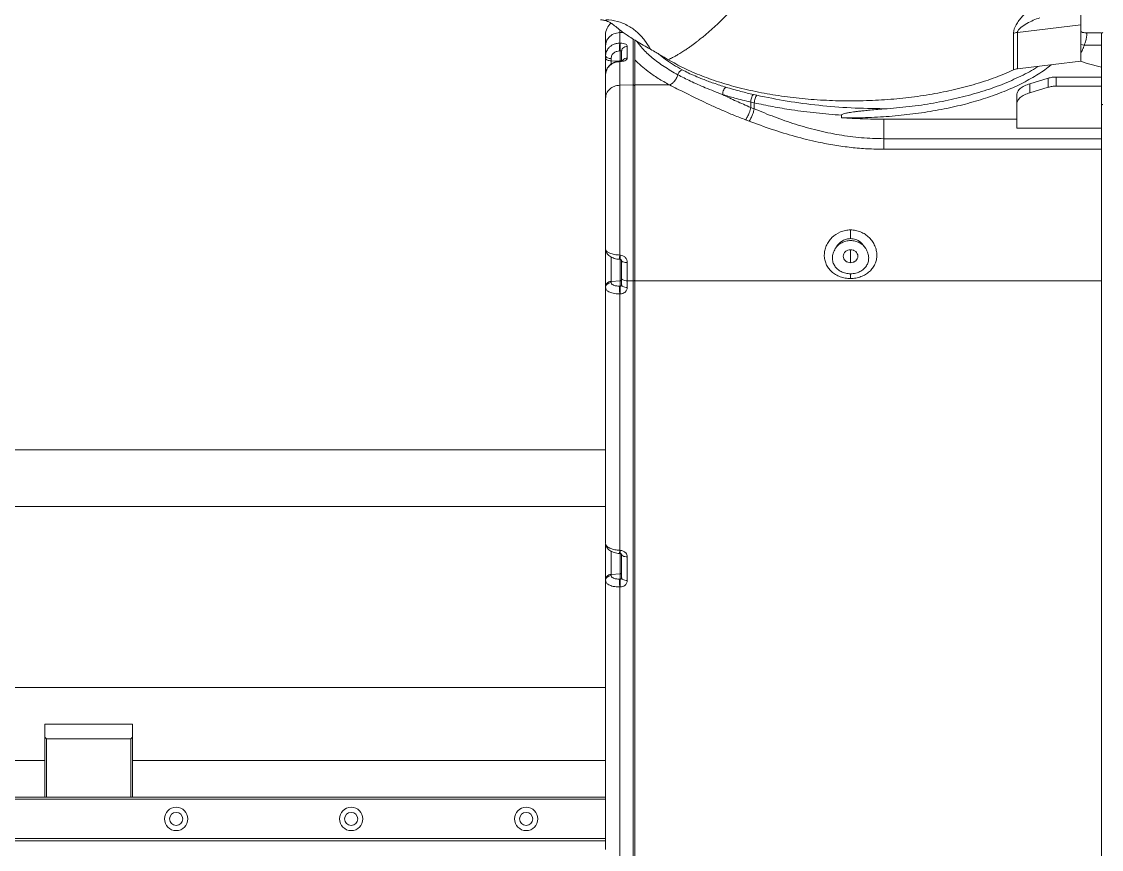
# Model space of a CAD drawing. Header units: millimetres. Extents: x 169 to 14583, y -399 to 10804.
# Drawn here: x 6837.1 to 7207.3, y 5654.1 to 5937.7 of the extents above; entities that cross this region are included whole.
import ezdxf

# ---------------------------------------------------------------- set-up
doc = ezdxf.new("R2010")
doc.units = ezdxf.units.MM
doc.header["$LTSCALE"] = 35

msp = doc.modelspace()

# ---------------------------------------------------------------- linework, layer by layer
at = {"color": 7, "linetype": 'Continuous', "lineweight": 18}
for p, q in [((7042.148, 5934.87), (7042.148, 5933.945)), ((7200.279, 5936.658), (7178.509, 5934.027)), ((7200.279, 5924.163), (7200.279, 5936.658)), ((7043.353, 5933.973), (7042.148, 5933.945)), ((7042.148, 5933.945), (7042.148, 5930.351)), ((7046.766, 5931.72), (7046.766, 5916.011)), ((7177.137, 5933.664), (7177.137, 5921.169)), ((7178.509, 5934.027), (7178.509, 5921.532)), ((7201.879, 5933.862), (7201.942, 5933.847)), ((7207.279, 5933.896), (7201.942, 5933.896)), ((7037.279, 5929.484), (7037.279, 5925.96)), ((7037.279, 5925.96), (7037.517, 5927.317)), ((7042.148, 5930.351), (7042.357, 5930.351)), ((7201.385, 5929.602), (7200.279, 5929.876)), ((7207.279, 5929.602), (7201.385, 5929.602)), ((7207.279, 5929.602), (7207.279, 5922.141)), ((7037.279, 5925.185), (7037.279, 5925.96)), ((7039.174, 5925.059), (7039.174, 5924.285)), ((7039.174, 5924.285), (7042.305, 5924.211)), ((7039.174, 5923.082), (7039.174, 5924.285)), ((7042.317, 5924.23), (7042.108, 5924.22)), ((7042.357, 5924.017), (7042.148, 5924.007)), ((7042.148, 5924.007), (7042.148, 5915.903)), ((7047.279, 5916.023), (7047.279, 5924.62)), ((7202.423, 5923.405), (7200.165, 5924.146)), ((7207.279, 5922.141), (7202.423, 5923.405)), ((7207.279, 5922.141), (7207.279, 5918.719)), ((7037.279, 5919.477), (7037.279, 5911.442)), ((7046.766, 5916.011), (7042.148, 5915.903)), ((7059.174, 5916.023), (7047.279, 5916.023)), ((7182.732, 5916.45), (7189.019, 5918.341)), ((7182.732, 5913.326), (7182.732, 5916.45)), ((7189.019, 5918.341), (7189.019, 5915.217)), ((7207.279, 5918.719), (7191.793, 5918.719)), ((7191.793, 5918.719), (7191.793, 5915.596)), ((7207.279, 5918.719), (7207.279, 5915.596)), ((7087.951, 5912.742), (7089.17, 5912.469)), ((7178.279, 5904.286), (7178.279, 5912.697)), ((7189.019, 5915.217), (7182.732, 5913.326)), ((7207.279, 5915.596), (7191.793, 5915.596)), ((7207.279, 5915.596), (7207.279, 5901.162)), ((7088.281, 5909.876), (7087.062, 5910.149)), ((7087.062, 5908.302), (7087.062, 5910.149)), ((7088.281, 5909.876), (7088.281, 5907.804)), ((7118.195, 5904.764), (7118.195, 5905.656)), ((7133.809, 5907.865), (7132.718, 5907.783)), ((7132.718, 5907.865), (7133.809, 5907.865)), ((7178.279, 5904.286), (7132.718, 5904.286)), ((7132.718, 5904.286), (7132.718, 5897.589)), ((7178.279, 5901.162), (7178.279, 5904.286)), ((7207.279, 5901.162), (7178.279, 5901.162)), ((7207.279, 5901.162), (7207.279, 5897.589)), ((7207.279, 5897.589), (7132.718, 5897.589)), ((7207.279, 5893.979), (7132.718, 5893.979)), ((7037.279, 5876.942), (7037.279, 5877.334)), ((7037.279, 5876.724), (7037.279, 5876.942)), ((7121.279, 5859.55), (7121.279, 5855.088)), ((7042.074, 5856.262), (7042.285, 5856.248)), ((7042.779, 5850.387), (7042.779, 5849.297)), ((7037.279, 5846.532), (7037.279, 5846.923)), ((7037.279, 5846.532), (7037.279, 5758.953)), ((7037.301, 5846.796), (7037.35, 5846.329)), ((7042.305, 5848.852), (7039.174, 5848.705)), ((7039.174, 5848.705), (7039.174, 5848.314)), ((7046.766, 5848.851), (7044.726, 5848.875)), ((7046.766, 5848.851), (7046.766, 5648.18)), ((7207.279, 5848.845), (7047.279, 5848.845)), ((7047.279, 5848.845), (7047.279, 5643.09)), ((7207.279, 5848.845), (7207.279, 5643.866)), ((7042.357, 5844.421), (7042.148, 5844.414)), ((7042.148, 5844.414), (7042.148, 5756.562)), ((6541.279, 5791.018), (7037.279, 5791.018)), ((7037.279, 5771.518), (6541.279, 5771.518)), ((7042.083, 5755.467), (7042.293, 5755.455)), ((7042.148, 5756.562), (7042.357, 5756.55)), ((7042.849, 5755.009), (7042.779, 5755.195)), ((7037.279, 5746.126), (7037.279, 5746.517)), ((7037.279, 5746.126), (7037.279, 5654.085)), ((7037.301, 5746.391), (7037.35, 5745.923)), ((7042.305, 5748.446), (7039.174, 5748.3)), ((7039.174, 5748.3), (7039.174, 5747.908)), ((7042.357, 5744.015), (7042.148, 5744.008)), ((7042.148, 5744.008), (7042.148, 5651.694)), ((7037.279, 5709.518), (6541.279, 5709.518)), ((6845.079, 5692.518), (6845.079, 5697.018)), ((6845.079, 5697.018), (6875.079, 5697.018)), ((6875.079, 5697.018), (6875.079, 5692.518)), ((6845.079, 5692.518), (6845.579, 5692.018)), ((6845.079, 5672.018), (6845.079, 5692.518)), ((6874.579, 5692.018), (6845.579, 5692.018)), ((6845.579, 5692.018), (6845.579, 5672.018)), ((6874.579, 5692.018), (6875.079, 5692.518)), ((6874.579, 5672.018), (6874.579, 5692.018)), ((6875.079, 5692.518), (6875.079, 5672.018)), ((6845.079, 5684.518), (6541.279, 5684.518)), ((7037.279, 5684.518), (6875.079, 5684.518)), ((7037.279, 5672.018), (6541.279, 5672.018)), ((7037.279, 5671.268), (6541.279, 5671.268)), ((7037.279, 5657.768), (6541.279, 5657.768)), ((7037.279, 5657.018), (6541.279, 5657.018))]:
    msp.add_line(p, q, dxfattribs=at)
at = {"color": 7, "linetype": 'Continuous', "lineweight": 18, "flags": 128}
for points in [[(7042.095, 5927.666), (7042.213, 5927.666), (7042.305, 5927.666)], [(7042.305, 5927.666), (7042.305, 5925.731), (7042.305, 5924.211)], [(7042.779, 5927.496), (7042.779, 5925.21), (7042.779, 5924.283)], [(7044.726, 5929.281), (7044.726, 5926.994), (7044.726, 5925.198)], [(7178.509, 5921.532), (7190.7, 5923.005), (7200.279, 5924.163)], [(7042.148, 5857.709), (7042.265, 5857.701), (7042.357, 5857.695)], [(7042.779, 5849.777), (7042.779, 5848.515), (7042.779, 5847.523)], [(7042.305, 5847.105), (7042.188, 5847.101), (7042.095, 5847.098)], [(7042.305, 5847.105), (7042.305, 5848.083), (7042.305, 5848.852)], [(7044.726, 5848.875), (7044.726, 5847.613), (7044.726, 5846.621)], [(7042.779, 5755.195), (7042.779, 5750.672), (7042.779, 5747.117)], [(7044.726, 5754.293), (7044.726, 5749.77), (7044.726, 5746.215)], [(7042.305, 5746.7), (7042.188, 5746.695), (7042.095, 5746.692)], [(7042.305, 5746.7), (7042.305, 5747.678), (7042.305, 5748.446)]]:
    msp.add_lwpolyline(points, dxfattribs=at)
at = {"color": 7, "linetype": 'Continuous', "lineweight": 18}
for centre, radius in [((6890.079, 5664.518), 4), ((6950.079, 5664.518), 4), ((7010.079, 5664.518), 4), ((6890.079, 5664.518), 2.25), ((6950.079, 5664.518), 2.25), ((7010.079, 5664.518), 2.25)]:
    msp.add_circle(centre, radius, dxfattribs=at)
for centre, radius, start in [((7042.279, 5933.232), 5, 127.92765), ((7207.779, 5933.428), 0.5, 90)]:
    msp.add_arc(centre, radius, start, 180, dxfattribs=at)
for points, knots in [([(7058.781, 5924.674), (7059.037, 5924.797), (7059.513, 5925.026), (7060.188, 5925.373), (7060.743, 5925.669), (7061.262, 5925.955), (7061.906, 5926.321), (7062.866, 5926.888), (7064.076, 5927.645), (7065.32, 5928.47), (7066.432, 5929.242), (7067.397, 5929.938), (7068.272, 5930.589), (7069.054, 5931.189), (7069.742, 5931.729), (7070.335, 5932.204), (7072.084, 5933.628), (7074.896, 5936.079), (7078.622, 5939.733), (7081.873, 5943.251), (7083.804, 5945.658), (7084.705, 5946.78)], [0, 0, 0, 0, 0.0314071, 0.0587213, 0.0819311, 0.0983642, 0.1209343, 0.1587462, 0.2118652, 0.262483, 0.3027756, 0.3395009, 0.3726436, 0.4021891, 0.4281252, 0.4504407, 0.4691251, 0.6252535, 0.7658909, 0.8908667, 1, 1, 1, 1]), ([(7183.766, 5942.518), (7183.535, 5942.372), (7183.044, 5942.061), (7182.339, 5941.529), (7181.572, 5940.887), (7180.655, 5940.031), (7179.566, 5938.848), (7178.659, 5937.645), (7178.104, 5936.731), (7177.807, 5936.166), (7177.588, 5935.682), (7177.414, 5935.221), (7177.291, 5934.799), (7177.175, 5934.277), (7177.152, 5933.905), (7177.137, 5933.664)], [0, 0, 0, 0, 0.0897222, 0.1903199, 0.2676361, 0.3801606, 0.5369887, 0.6857583, 0.7484443, 0.7905933, 0.8351119, 0.8722046, 0.9056632, 0.9388415, 1, 1, 1, 1]), ([(7035.536, 5938.327), (7035.712, 5938.33), (7036.021, 5938.335), (7036.647, 5938.224), (7037.243, 5938.064), (7037.984, 5937.799), (7038.913, 5937.348), (7039.897, 5936.754), (7040.489, 5936.203), (7040.736, 5935.973)], [0, 0, 0, 0, 0.1992283, 0.3499275, 0.4619496, 0.5830831, 0.720054, 0.8830534, 1, 1, 1, 1]), ([(7052.65, 5928.244), (7052.03, 5929.306), (7050.771, 5931.464), (7048.218, 5934.154), (7045.084, 5936.407), (7041.428, 5937.994), (7038.748, 5938.244), (7037.431, 5938.367)], [0, 0, 0, 0, 0.1824162, 0.3707172, 0.5615059, 0.7844248, 1, 1, 1, 1]), ([(7186.17, 5939.031), (7185.427, 5938.759), (7183.949, 5938.218), (7181.747, 5937.115), (7180.006, 5936.026), (7178.966, 5935.06), (7178.627, 5934.524), (7178.524, 5934.231), (7178.514, 5934.094), (7178.509, 5934.027)], [0, 0, 0, 0, 0.27032944, 0.53864227, 0.79389199, 0.90681575, 0.95578717, 0.97829762, 1, 1, 1, 1]), ([(7200.279, 5940.736), (7200.279, 5940.627), (7200.279, 5940.409), (7200.279, 5939.839), (7200.279, 5939.002), (7200.279, 5938.046), (7200.279, 5937.25), (7200.279, 5936.855), (7200.279, 5936.658)], [0, 0, 0, 0, 0.13598074, 0.27185981, 0.50235993, 0.73111119, 0.86593163, 1, 1, 1, 1]), ([(7040.764, 5936.006), (7041.067, 5935.744), (7041.748, 5935.154), (7042.941, 5934.251), (7044.361, 5933.253), (7046.017, 5932.171), (7047.982, 5930.958), (7050.23, 5929.633), (7051.832, 5928.714), (7052.65, 5928.244)], [0, 0, 0, 0, 0.09371285, 0.21126808, 0.33355771, 0.47027718, 0.62864069, 0.81042476, 1, 1, 1, 1]), ([(7201.933, 5933.903), (7201.439, 5933.921), (7200.856, 5933.942), (7200.355, 5934.263), (7200.279, 5934.313)], [0, 0, 0, 0, 0.8470097, 1, 1, 1, 1]), ([(7042.148, 5933.945), (7041.429, 5933.847), (7039.991, 5933.651), (7038.397, 5932.455), (7037.447, 5931.002), (7037.335, 5929.99), (7037.279, 5929.484)], [0, 0, 0, 0, 0.27963158, 0.55926322, 0.77963161, 1, 1, 1, 1]), ([(7037.279, 5933.124), (7037.279, 5933.114), (7037.279, 5933.092), (7037.279, 5931.908), (7037.279, 5930.292), (7037.279, 5929.484)], [0, 0, 0, 0, 0.2615684, 0.630787, 1, 1, 1, 1]), ([(7047.279, 5924.62), (7047.279, 5925.055), (7047.279, 5925.882), (7047.279, 5927.281), (7047.279, 5928.757), (7047.279, 5930.054), (7047.279, 5931.064), (7047.279, 5931.402)], [0, 0, 0, 0, 0.253649, 0.4820731, 0.671175, 0.8900077, 1, 1, 1, 1]), ([(7048.022, 5930.945), (7048.618, 5930.142), (7050.044, 5928.218), (7053.176, 5925.329), (7057.195, 5922.278), (7060.442, 5920.422), (7062.065, 5919.495)], [0, 0, 0, 0, 0.19286296, 0.46190864, 0.73095432, 1, 1, 1, 1]), ([(7178.509, 5934.027), (7178.223, 5933.981), (7177.713, 5933.9), (7177.313, 5933.736), (7177.137, 5933.664)], [0, 0, 0, 0, 0.559645, 1, 1, 1, 1]), ([(7201.942, 5933.847), (7202.007, 5933.843), (7202.194, 5933.831), (7202.305, 5933.381), (7202.248, 5932.522), (7201.966, 5931.284), (7201.579, 5930.163), (7201.385, 5929.602)], [0, 0, 0, 0, 0.1160107, 0.3366918, 0.5575688, 0.7786611, 1, 1, 1, 1]), ([(7207.279, 5933.812), (7207.279, 5933.818), (7207.279, 5933.837), (7207.279, 5933.135), (7207.279, 5931.793), (7207.279, 5930.333), (7207.279, 5929.602)], [0, 0, 0, 0, 0.1270222, 0.4181767, 0.7088177, 1, 1, 1, 1]), ([(7037.517, 5927.317), (7037.759, 5927.808), (7038.136, 5928.572), (7039.053, 5929.38), (7039.932, 5929.9), (7040.985, 5930.269), (7041.753, 5930.323), (7042.148, 5930.351)], [0, 0, 0, 0, 0.2915659, 0.453316, 0.6253087, 0.8075386, 1, 1, 1, 1]), ([(7039.174, 5925.059), (7039.229, 5925.444), (7039.338, 5926.214), (7040.117, 5927.068), (7041.078, 5927.576), (7041.756, 5927.636), (7042.095, 5927.666)], [0, 0, 0, 0, 0.2795609, 0.5591668, 0.7795606, 1, 1, 1, 1]), ([(7042.148, 5930.351), (7042.133, 5930.185), (7042.105, 5929.853), (7042.084, 5929.08), (7042.081, 5928.315), (7042.091, 5927.882), (7042.095, 5927.666)], [0, 0, 0, 0, 0.2796194, 0.559239, 0.7796198, 1, 1, 1, 1]), ([(7042.357, 5930.351), (7042.343, 5930.192), (7042.314, 5929.861), (7042.293, 5929.076), (7042.291, 5928.3), (7042.3, 5927.872), (7042.305, 5927.666)], [0, 0, 0, 0, 0.2702785, 0.5624247, 0.789719, 1, 1, 1, 1]), ([(7042.305, 5927.666), (7042.375, 5927.669), (7042.516, 5927.674), (7042.67, 5927.632), (7042.762, 5927.57), (7042.773, 5927.521), (7042.779, 5927.496)], [0, 0, 0, 0, 0.28064265, 0.56053232, 0.78043925, 1, 1, 1, 1]), ([(7042.357, 5930.351), (7042.709, 5930.331), (7043.413, 5930.291), (7044.186, 5930.008), (7044.645, 5929.656), (7044.699, 5929.406), (7044.726, 5929.281)], [0, 0, 0, 0, 0.2795266, 0.5598291, 0.7794338, 1, 1, 1, 1]), ([(7044.726, 5929.281), (7044.439, 5929.241), (7043.864, 5929.163), (7043.226, 5928.685), (7042.846, 5928.104), (7042.801, 5927.699), (7042.779, 5927.496)], [0, 0, 0, 0, 0.2796315, 0.559263, 0.7796316, 1, 1, 1, 1]), ([(7058.781, 5924.674), (7057.82, 5925.246), (7056.466, 5926.053), (7054.405, 5927.237), (7053.326, 5927.856), (7052.65, 5928.244)], [0, 0, 0, 0, 0.476824, 0.6720991, 1, 1, 1, 1]), ([(7201.385, 5929.602), (7201.338, 5929.465), (7201.245, 5929.19), (7201.092, 5928.779), (7200.929, 5928.369), (7200.756, 5927.959), (7200.57, 5927.551), (7200.421, 5927.219), (7200.312, 5927.026), (7200.279, 5926.966)], [0, 0, 0, 0, 0.1554559, 0.3108106, 0.4660974, 0.6213364, 0.7765481, 0.9317524, 1, 1, 1, 1]), ([(7037.279, 5925.96), (7037.312, 5925.835), (7037.382, 5925.576), (7037.892, 5925.28), (7038.527, 5925.101), (7038.964, 5925.073), (7039.174, 5925.059)], [0, 0, 0, 0, 0.2729855, 0.5648585, 0.7908094, 1, 1, 1, 1]), ([(7037.279, 5925.185), (7037.314, 5925.057), (7037.384, 5924.802), (7037.886, 5924.511), (7038.509, 5924.33), (7038.952, 5924.3), (7039.174, 5924.285)], [0, 0, 0, 0, 0.2796438, 0.5592878, 0.7796441, 1, 1, 1, 1]), ([(7037.279, 5919.689), (7037.279, 5919.693), (7037.279, 5920.51), (7037.279, 5922.556), (7037.279, 5924.309), (7037.279, 5925.185)], [0, 0, 0, 0, 0.0024796, 0.5010403, 1, 1, 1, 1]), ([(7042.148, 5924.007), (7041.753, 5923.968), (7040.984, 5923.892), (7039.933, 5923.494), (7039.049, 5922.953), (7038.154, 5922.114), (7037.427, 5920.938), (7037.325, 5919.939), (7037.279, 5919.477)], [0, 0, 0, 0, 0.1538413, 0.2995057, 0.4369888, 0.566286, 0.7993587, 1, 1, 1, 1]), ([(7042.108, 5924.22), (7041.488, 5924.126), (7040.243, 5923.938), (7038.659, 5922.868), (7037.536, 5921.371), (7037.379, 5920.199), (7037.301, 5919.611)], [0, 0, 0, 0, 0.24669029, 0.49583897, 0.74707597, 1, 1, 1, 1]), ([(7042.109, 5924.195), (7042.111, 5924.201), (7042.12, 5924.228), (7042.136, 5924.103), (7042.148, 5924.007)], [0, 0, 0, 0, 0.2287162, 1, 1, 1, 1]), ([(7043.049, 5924.311), (7043.049, 5924.316), (7043.051, 5924.335), (7042.976, 5924.319), (7042.816, 5924.288), (7042.589, 5924.25), (7042.407, 5924.236), (7042.317, 5924.23)], [0, 0, 0, 0, 0.0808981, 0.3232022, 0.5563155, 0.7817537, 1, 1, 1, 1]), ([(7042.357, 5924.017), (7042.341, 5924.149), (7042.325, 5924.285), (7042.317, 5924.227), (7042.317, 5924.226)], [0, 0, 0, 0, 0.9778638, 1, 1, 1, 1]), ([(7044.726, 5925.198), (7044.682, 5925.037), (7044.594, 5924.715), (7043.967, 5924.337), (7043.188, 5924.093), (7042.634, 5924.042), (7042.357, 5924.017)], [0, 0, 0, 0, 0.2793345, 0.5596, 0.7792918, 1, 1, 1, 1]), ([(7044.726, 5925.198), (7044.451, 5925.159), (7043.879, 5925.079), (7043.297, 5924.697), (7043.124, 5924.384), (7043.083, 5924.31)], [0, 0, 0, 0, 0.4156657, 0.8625519, 1, 1, 1, 1]), ([(7059.174, 5916.023), (7057.861, 5916.765), (7055.237, 5918.248), (7051.104, 5921.086), (7048.73, 5923.279), (7047.279, 5924.62)], [0, 0, 0, 0, 0.280181, 0.5600349, 1, 1, 1, 1]), ([(7055.576, 5926.562), (7056.307, 5925.937), (7058.528, 5924.037), (7061.511, 5922.357), (7063.511, 5921.231)], [0, 0, 0, 0, 0.3292856, 1, 1, 1, 1]), ([(7177.137, 5921.169), (7175.112, 5920.289), (7171.068, 5918.53), (7164.25, 5916.287), (7156.979, 5914.366), (7149.273, 5912.813), (7141.243, 5911.644), (7132.988, 5910.872), (7124.597, 5910.506), (7116.159, 5910.55), (7107.78, 5911.004), (7099.567, 5911.862), (7091.607, 5913.114), (7083.985, 5914.747), (7076.795, 5916.74), (7070.144, 5919.074), (7064.034, 5921.7), (7060.534, 5923.682), (7058.781, 5924.674)], [0, 0, 0, 0, 0.062589, 0.1249997, 0.1874106, 0.2499999, 0.3125891, 0.3749998, 0.4374106, 0.4999999, 0.5625891, 0.6249998, 0.6874105, 0.7499998, 0.8125879, 0.8749965, 0.9374069, 1, 1, 1, 1]), ([(7063.511, 5921.231), (7064.213, 5920.865), (7065.639, 5920.123), (7068.015, 5919.048), (7070.902, 5917.865), (7074.412, 5916.575), (7077.13, 5915.702), (7078.538, 5915.249)], [0, 0, 0, 0, 0.1599902, 0.3247221, 0.5019346, 0.7419906, 1, 1, 1, 1]), ([(7190.033, 5922.925), (7189.348, 5922.36), (7187.338, 5920.702), (7183.194, 5918.174), (7177.76, 5915.367), (7171.684, 5912.85), (7165.082, 5910.639), (7158.005, 5908.748), (7150.505, 5907.201), (7142.667, 5906.012), (7134.604, 5905.192), (7126.412, 5904.73), (7120.935, 5904.753), (7118.195, 5904.764)], [0, 0, 0, 0, 0.0493706, 0.1449484, 0.2404999, 0.3351579, 0.4299656, 0.5247386, 0.6193933, 0.7149726, 0.8105316, 0.9051929, 1, 1, 1, 1]), ([(7185.61, 5922.39), (7185.504, 5922.315), (7183.797, 5921.103), (7179.709, 5918.998), (7173.373, 5916.147), (7166.317, 5913.684), (7158.763, 5911.595), (7150.781, 5909.918), (7142.447, 5908.62), (7136.688, 5908.117), (7133.809, 5907.865)], [0, 0, 0, 0, 0.0095004, 0.1524576, 0.2954148, 0.4383719, 0.5787789, 0.719186, 0.859593, 1, 1, 1, 1]), ([(7177.137, 5921.169), (7177.365, 5921.259), (7177.772, 5921.421), (7178.284, 5921.498), (7178.509, 5921.532)], [0, 0, 0, 0, 0.55964502, 1, 1, 1, 1]), ([(7042.148, 5915.903), (7042.148, 5914.641), (7042.148, 5912.116), (7042.148, 5907.073), (7042.148, 5901.254), (7042.148, 5894.701), (7042.148, 5887.641), (7042.148, 5880.241), (7042.148, 5872.689), (7042.148, 5865.084), (7042.148, 5860.167), (7042.148, 5857.709)], [0, 0, 0, 0, 0.1119983, 0.2239965, 0.3359948, 0.4479931, 0.5599913, 0.6699935, 0.7799957, 0.8899978, 1, 1, 1, 1]), ([(7047.279, 5916.023), (7047.279, 5914.828), (7047.279, 5912.439), (7047.279, 5907.718), (7047.279, 5902.287), (7047.279, 5896.174), (7047.279, 5889.535), (7047.279, 5882.639), (7047.279, 5875.655), (7047.279, 5868.726), (7047.279, 5861.857), (7047.279, 5855.138), (7047.279, 5850.943), (7047.279, 5848.845)], [0, 0, 0, 0, 0.0933293, 0.1866586, 0.2799878, 0.3733171, 0.4666463, 0.5599755, 0.6479804, 0.7359853, 0.8239902, 0.9119951, 1, 1, 1, 1]), ([(7062.065, 5919.495), (7061.911, 5919.056), (7061.6, 5918.172), (7060.801, 5917.119), (7059.966, 5916.389), (7059.432, 5916.142), (7059.174, 5916.023)], [0, 0, 0, 0, 0.2851816, 0.5750643, 0.7950185, 1, 1, 1, 1]), ([(7085.285, 5904.072), (7083.94, 5904.591), (7081.247, 5905.63), (7077.411, 5907.26), (7073.751, 5908.897), (7069.379, 5910.947), (7064.38, 5913.408), (7060.895, 5915.158), (7059.174, 5916.023)], [0, 0, 0, 0, 0.1383836, 0.277065, 0.4083845, 0.5389207, 0.7723838, 1, 1, 1, 1]), ([(7077.398, 5912.723), (7075.401, 5913.491), (7071.553, 5914.97), (7066.401, 5917.252), (7063.471, 5918.767), (7062.065, 5919.495)], [0, 0, 0, 0, 0.3594241, 0.6926038, 1, 1, 1, 1]), ([(7178.279, 5912.697), (7178.336, 5913.064), (7178.451, 5913.803), (7179.406, 5914.838), (7180.786, 5915.771), (7182.086, 5916.225), (7182.732, 5916.45)], [0, 0, 0, 0, 0.2479982, 0.4998126, 0.751754, 1, 1, 1, 1]), ([(7189.019, 5918.341), (7189.45, 5918.45), (7190.312, 5918.669), (7191.299, 5918.703), (7191.793, 5918.719)], [0, 0, 0, 0, 0.4996652, 1, 1, 1, 1]), ([(7077.398, 5912.723), (7077.418, 5912.989), (7077.46, 5913.542), (7077.768, 5914.342), (7078.152, 5914.939), (7078.413, 5915.149), (7078.538, 5915.249)], [0, 0, 0, 0, 0.2702613, 0.5624294, 0.7897364, 1, 1, 1, 1]), ([(7087.062, 5910.149), (7085.202, 5910.587), (7081.88, 5911.368), (7078.768, 5912.309), (7077.398, 5912.723)], [0, 0, 0, 0, 0.55997376, 1, 1, 1, 1]), ([(7087.062, 5908.302), (7085.403, 5909.013), (7082.083, 5910.436), (7078.961, 5911.96), (7077.398, 5912.723)], [0, 0, 0, 0, 0.4996732, 1, 1, 1, 1]), ([(7078.538, 5915.249), (7080.241, 5914.739), (7083.282, 5913.829), (7086.524, 5913.074), (7087.951, 5912.742)], [0, 0, 0, 0, 0.5599212, 1, 1, 1, 1]), ([(7087.951, 5912.742), (7087.821, 5912.59), (7087.56, 5912.285), (7087.268, 5911.541), (7087.093, 5910.795), (7087.073, 5910.364), (7087.062, 5910.149)], [0, 0, 0, 0, 0.2796189, 0.5592377, 0.779619, 1, 1, 1, 1]), ([(7089.17, 5912.469), (7092.596, 5911.766), (7099.445, 5910.36), (7110.312, 5908.955), (7121.433, 5908.035), (7128.955, 5907.922), (7132.718, 5907.865)], [0, 0, 0, 0, 0.250078, 0.4999741, 0.7498828, 1, 1, 1, 1]), ([(7182.732, 5913.326), (7182.087, 5913.101), (7180.788, 5912.648), (7179.407, 5911.715), (7178.451, 5910.68), (7178.336, 5909.94), (7178.279, 5909.573)], [0, 0, 0, 0, 0.2479982, 0.4998126, 0.751754, 1, 1, 1, 1]), ([(7191.793, 5915.596), (7191.3, 5915.579), (7190.313, 5915.545), (7189.45, 5915.326), (7189.019, 5915.217)], [0, 0, 0, 0, 0.4996652, 1, 1, 1, 1]), ([(7037.279, 5911.442), (7037.279, 5910.838), (7037.279, 5909.629), (7037.279, 5907.391), (7037.279, 5904.967), (7037.279, 5902.743), (7037.279, 5900.89), (7037.279, 5899.254), (7037.279, 5897.284), (7037.279, 5895.278), (7037.279, 5893.308), (7037.279, 5891.548), (7037.279, 5889.184), (7037.279, 5886.177), (7037.279, 5882.401), (7037.279, 5878.649), (7037.279, 5875.48), (7037.279, 5872.973), (7037.279, 5870.841), (7037.279, 5868.373), (7037.279, 5865.971), (7037.279, 5863.706), (7037.279, 5861.747), (7037.279, 5860.446), (7037.279, 5859.787)], [0, 0, 0, 0, 0.0624932, 0.1249773, 0.1929489, 0.249975, 0.2812256, 0.3160515, 0.3544545, 0.4022641, 0.4342127, 0.4666777, 0.5, 0.5624932, 0.6249773, 0.6929489, 0.749975, 0.7812256, 0.8160515, 0.8544545, 0.9022641, 0.9342127, 0.966678, 1, 1, 1, 1]), ([(7118.195, 5905.656), (7115.299, 5905.882), (7109.507, 5906.333), (7101.641, 5907.369), (7094.545, 5908.544), (7090.369, 5909.432), (7088.281, 5909.876)], [0, 0, 0, 0, 0.2799847, 0.5599695, 0.7799847, 1, 1, 1, 1]), ([(7085.285, 5904.072), (7085.505, 5904.414), (7085.949, 5905.103), (7086.486, 5906.312), (7086.864, 5907.409), (7086.998, 5908.012), (7087.062, 5908.302)], [0, 0, 0, 0, 0.2854547, 0.5752724, 0.7950923, 1, 1, 1, 1]), ([(7086.503, 5903.611), (7086.714, 5903.936), (7087.145, 5904.604), (7087.678, 5905.781), (7088.07, 5906.885), (7088.212, 5907.502), (7088.281, 5907.804)], [0, 0, 0, 0, 0.2739227, 0.5609883, 0.7854534, 1, 1, 1, 1]), ([(7088.281, 5907.804), (7088.054, 5907.897), (7087.648, 5908.064), (7087.241, 5908.23), (7087.062, 5908.302)], [0, 0, 0, 0, 0.5600052, 1, 1, 1, 1]), ([(7132.718, 5897.589), (7130.138, 5897.655), (7124.978, 5897.787), (7117.307, 5898.826), (7109.76, 5900.408), (7102.386, 5902.507), (7095.19, 5904.985), (7090.585, 5906.864), (7088.281, 5907.804)], [0, 0, 0, 0, 0.16623122, 0.33256399, 0.49907842, 0.66581736, 0.83279246, 1, 1, 1, 1]), ([(7132.718, 5907.783), (7131.79, 5907.709), (7130.03, 5907.569), (7127.621, 5907.351), (7125.646, 5907.158), (7124.108, 5906.993), (7122.85, 5906.845), (7121.768, 5906.702), (7120.716, 5906.542), (7119.758, 5906.367), (7118.952, 5906.163), (7118.462, 5905.976), (7118.255, 5905.808), (7118.202, 5905.719), (7118.197, 5905.677), (7118.195, 5905.656)], [0, 0, 0, 0, 0.1885351, 0.3575405, 0.4876288, 0.5879901, 0.6689717, 0.7427451, 0.8079438, 0.8838587, 0.9394366, 0.9775817, 0.9903762, 0.9954363, 1, 1, 1, 1]), ([(7132.718, 5907.783), (7132.718, 5907.8), (7132.718, 5907.828), (7132.718, 5907.854), (7132.718, 5907.865)], [0, 0, 0, 0, 0.5599913, 1, 1, 1, 1]), ([(7086.503, 5903.611), (7086.276, 5903.697), (7085.87, 5903.852), (7085.464, 5904.005), (7085.285, 5904.072)], [0, 0, 0, 0, 0.56, 1, 1, 1, 1]), ([(7132.718, 5893.979), (7130.849, 5894.009), (7127.1, 5894.069), (7121.469, 5894.553), (7115.821, 5895.319), (7109.377, 5896.533), (7102.172, 5898.315), (7094.239, 5900.746), (7089.102, 5902.648), (7086.503, 5903.611)], [0, 0, 0, 0, 0.1165949, 0.2340301, 0.3527422, 0.4731539, 0.6452009, 0.8204937, 1, 1, 1, 1]), ([(7132.718, 5897.589), (7132.718, 5897.266), (7132.718, 5896.619), (7132.718, 5895.348), (7132.718, 5894.498), (7132.718, 5893.979)], [0, 0, 0, 0, 0.2805197, 0.561039, 1, 1, 1, 1]), ([(7207.279, 5897.589), (7207.279, 5897.298), (7207.279, 5896.721), (7207.279, 5895.782), (7207.279, 5894.844), (7207.279, 5894.268), (7207.279, 5893.979)], [0, 0, 0, 0, 0.2521618, 0.5006635, 0.7488636, 1, 1, 1, 1]), ([(7207.279, 5893.979), (7207.279, 5892.205), (7207.279, 5888.663), (7207.279, 5883.035), (7207.279, 5877.27), (7207.279, 5871.413), (7207.279, 5865.556), (7207.279, 5859.79), (7207.279, 5854.161), (7207.279, 5850.619), (7207.279, 5848.845)], [0, 0, 0, 0, 0.1252329, 0.2500261, 0.3748067, 0.5000011, 0.6252061, 0.7500049, 0.8748015, 1, 1, 1, 1]), ([(7037.279, 5876.255), (7037.279, 5876.218), (7037.279, 5876.134), (7037.279, 5876.288), (7037.279, 5876.374)], [0, 0, 0, 0, 0.43779, 1, 1, 1, 1]), ([(7121.279, 5849.691), (7120.67, 5849.72), (7119.455, 5849.779), (7117.713, 5850.267), (7116.118, 5851.015), (7114.756, 5852.028), (7113.656, 5853.245), (7112.865, 5854.625), (7112.379, 5856.125), (7112.224, 5857.704), (7112.397, 5859.318), (7112.915, 5860.912), (7113.741, 5862.417), (7115.241, 5864.206), (7117.255, 5865.525), (7119.514, 5866.241), (7120.692, 5866.308), (7121.279, 5866.342)], [0, 0, 0, 0, 0.0657808, 0.1312642, 0.1955519, 0.2591014, 0.3197577, 0.3798767, 0.4388461, 0.4978882, 0.5580728, 0.6193687, 0.6823829, 0.745459, 0.8727121, 0.9366295, 1, 1, 1, 1]), ([(7121.279, 5866.342), (7121.865, 5866.309), (7123.041, 5866.244), (7124.739, 5865.705), (7126.314, 5864.879), (7127.688, 5863.756), (7128.822, 5862.417), (7129.65, 5860.917), (7130.163, 5859.324), (7130.332, 5857.708), (7130.179, 5856.125), (7129.693, 5854.625), (7128.901, 5853.245), (7127.808, 5852.033), (7126.45, 5851.028), (7124.855, 5850.283), (7123.11, 5849.783), (7121.887, 5849.722), (7121.279, 5849.691)], [0, 0, 0, 0, 0.0633465, 0.1269463, 0.1909257, 0.2550641, 0.3184353, 0.3810243, 0.4419722, 0.5025946, 0.5615846, 0.6205237, 0.680592, 0.74122, 0.803731, 0.8679976, 0.9343074, 1, 1, 1, 1]), ([(7121.279, 5863.361), (7121.279, 5863.529), (7121.279, 5863.878), (7121.279, 5864.667), (7121.279, 5865.519), (7121.279, 5866.069), (7121.279, 5866.342)], [0, 0, 0, 0, 0.2613112, 0.5448662, 0.7742962, 1, 1, 1, 1]), ([(7037.279, 5846.923), (7037.279, 5847.441), (7037.279, 5848.478), (7037.279, 5851.027), (7037.279, 5853.854), (7037.279, 5856.63), (7037.279, 5858.871), (7037.279, 5860.308), (7037.279, 5860.404), (7037.279, 5860.447)], [0, 0, 0, 0, 0.1463215, 0.2926238, 0.4389318, 0.5852476, 0.7315622, 0.8778702, 1, 1, 1, 1]), ([(7116.053, 5859.95), (7116.383, 5860.482), (7117.04, 5861.538), (7118.414, 5862.608), (7119.859, 5863.248), (7120.807, 5863.323), (7121.279, 5863.361)], [0, 0, 0, 0, 0.2853883, 0.5666409, 0.7843851, 1, 1, 1, 1]), ([(7116.053, 5859.95), (7116.348, 5860.343), (7116.938, 5861.129), (7118.222, 5861.995), (7119.692, 5862.549), (7121.279, 5862.736), (7122.865, 5862.549), (7124.336, 5861.995), (7125.619, 5861.129), (7126.209, 5860.343), (7126.504, 5859.95)], [0, 0, 0, 0, 0.12499994, 0.24999994, 0.37499996, 0.5, 0.62500004, 0.75000006, 0.87500006, 1, 1, 1, 1]), ([(7121.279, 5863.361), (7121.877, 5863.298), (7123.084, 5863.172), (7125.049, 5862.079), (7125.95, 5860.761), (7126.504, 5859.95)], [0, 0, 0, 0, 0.2750166, 0.5541196, 1, 1, 1, 1]), ([(7037.279, 5859.787), (7037.279, 5859.778), (7037.279, 5859.76), (7037.28, 5859.743), (7037.28, 5859.736)], [0, 0, 0, 0, 0.5599936, 1, 1, 1, 1]), ([(7037.28, 5859.736), (7037.322, 5859.576), (7037.398, 5859.283), (7037.89, 5858.816), (7038.786, 5858.314), (7040.283, 5857.867), (7041.542, 5857.76), (7042.148, 5857.709)], [0, 0, 0, 0, 0.1661161, 0.3055163, 0.5032976, 0.7607714, 1, 1, 1, 1]), ([(7037.29, 5859.556), (7037.388, 5859.14), (7037.593, 5858.279), (7038.683, 5857.247), (7039.967, 5856.645), (7041.149, 5856.35), (7041.764, 5856.291), (7042.074, 5856.262)], [0, 0, 0, 0, 0.2320309, 0.4792593, 0.7355417, 0.8668917, 1, 1, 1, 1]), ([(7039.174, 5848.705), (7039.174, 5849.079), (7039.174, 5849.828), (7039.174, 5851.671), (7039.174, 5853.703), (7039.174, 5855.682), (7039.174, 5856.647), (7039.174, 5857.107)], [0, 0, 0, 0, 0.2035557, 0.4071114, 0.6106672, 0.8142229, 1, 1, 1, 1]), ([(7042.148, 5857.709), (7042.136, 5857.518), (7042.112, 5857.119), (7042.086, 5856.629), (7042.071, 5856.309), (7042.07, 5856.201), (7042.078, 5856.293), (7042.079, 5856.305)], [0, 0, 0, 0, 0.2108101, 0.4421467, 0.6829441, 0.959319, 1, 1, 1, 1]), ([(7042.357, 5857.695), (7042.346, 5857.504), (7042.322, 5857.103), (7042.296, 5856.622), (7042.279, 5856.269), (7042.283, 5856.262), (7042.286, 5856.259)], [0, 0, 0, 0, 0.2197552, 0.4609014, 0.7119065, 1, 1, 1, 1]), ([(7042.357, 5857.695), (7042.664, 5857.64), (7043.286, 5857.529), (7044.064, 5856.94), (7044.613, 5856.118), (7044.688, 5855.477), (7044.726, 5855.152)], [0, 0, 0, 0, 0.2372426, 0.4815766, 0.7374485, 1, 1, 1, 1]), ([(7121.279, 5851.29), (7120.714, 5851.325), (7119.591, 5851.395), (7118.052, 5851.985), (7116.75, 5852.85), (7115.783, 5853.991), (7115.176, 5855.327), (7114.998, 5856.81), (7115.239, 5858.41), (7115.771, 5859.416), (7116.053, 5859.95)], [0, 0, 0, 0, 0.1254713, 0.2494845, 0.3675552, 0.4841877, 0.6024063, 0.7232844, 0.8532873, 1, 1, 1, 1]), ([(7121.279, 5855.088), (7120.952, 5855.122), (7120.297, 5855.189), (7119.464, 5855.704), (7118.91, 5856.442), (7118.713, 5857.319), (7118.91, 5858.196), (7119.464, 5858.933), (7120.297, 5859.449), (7120.951, 5859.517), (7121.279, 5859.55)], [0, 0, 0, 0, 0.125025, 0.2499956, 0.3749881, 0.4999883, 0.6249807, 0.7499809, 0.8748392, 1, 1, 1, 1]), ([(7126.504, 5859.95), (7126.786, 5859.42), (7127.322, 5858.415), (7127.559, 5856.814), (7127.382, 5855.327), (7126.787, 5854.016), (7125.826, 5852.876), (7124.588, 5852.029), (7123.031, 5851.418), (7121.909, 5851.336), (7121.279, 5851.29)], [0, 0, 0, 0, 0.1458667, 0.2767579, 0.3977322, 0.5159455, 0.6257273, 0.7506135, 0.8598827, 1, 1, 1, 1]), ([(7121.279, 5859.55), (7121.606, 5859.516), (7122.26, 5859.449), (7123.093, 5858.934), (7123.647, 5858.196), (7123.844, 5857.319), (7123.647, 5856.442), (7123.093, 5855.705), (7122.261, 5855.189), (7121.606, 5855.121), (7121.279, 5855.088)], [0, 0, 0, 0, 0.125025, 0.2499956, 0.3749881, 0.4999883, 0.6249807, 0.7499809, 0.8748392, 1, 1, 1, 1]), ([(7042.283, 5856.248), (7042.352, 5856.237), (7042.489, 5856.215), (7042.669, 5856.08), (7042.796, 5855.89), (7042.812, 5855.744), (7042.819, 5855.672)], [0, 0, 0, 0, 0.2443505, 0.4898022, 0.7448047, 1, 1, 1, 1]), ([(7042.305, 5848.852), (7042.305, 5849.215), (7042.305, 5849.943), (7042.305, 5851.74), (7042.305, 5853.704), (7042.305, 5855.333), (7042.305, 5856.037), (7042.305, 5856.243)], [0, 0, 0, 0, 0.2265191, 0.4530383, 0.6795574, 0.9060764, 1, 1, 1, 1]), ([(7042.779, 5855.802), (7042.779, 5854.654), (7042.779, 5852.604), (7042.779, 5850.641), (7042.779, 5849.777)], [0, 0, 0, 0, 0.5599771, 1, 1, 1, 1]), ([(7044.726, 5855.152), (7044.726, 5853.956), (7044.726, 5851.82), (7044.726, 5849.775), (7044.726, 5848.875)], [0, 0, 0, 0, 0.5599771, 1, 1, 1, 1]), ([(7042.779, 5849.297), (7042.77, 5849.234), (7042.752, 5849.108), (7042.627, 5848.964), (7042.471, 5848.874), (7042.36, 5848.859), (7042.305, 5848.852)], [0, 0, 0, 0, 0.2796422, 0.5592876, 0.7796439, 1, 1, 1, 1]), ([(7044.726, 5848.875), (7044.439, 5848.895), (7043.864, 5848.935), (7043.226, 5849.176), (7042.846, 5849.47), (7042.801, 5849.675), (7042.779, 5849.777)], [0, 0, 0, 0, 0.2796315, 0.559263, 0.7796317, 1, 1, 1, 1]), ([(7121.279, 5849.691), (7121.279, 5849.888), (7121.279, 5850.294), (7121.279, 5850.912), (7121.279, 5851.145), (7121.279, 5851.29)], [0, 0, 0, 0, 0.2624609, 0.5427168, 1, 1, 1, 1]), ([(7039.174, 5848.314), (7038.904, 5848.272), (7038.341, 5848.185), (7037.71, 5847.706), (7037.341, 5847.121), (7037.299, 5846.724), (7037.279, 5846.532)], [0, 0, 0, 0, 0.2688542, 0.5596592, 0.7873468, 1, 1, 1, 1]), ([(7042.148, 5844.414), (7041.753, 5844.42), (7040.984, 5844.432), (7039.933, 5844.598), (7039.049, 5844.842), (7038.154, 5845.235), (7037.427, 5845.801), (7037.325, 5846.3), (7037.279, 5846.532)], [0, 0, 0, 0, 0.1538413, 0.2995057, 0.4369888, 0.566286, 0.7993587, 1, 1, 1, 1]), ([(7042.095, 5847.098), (7041.664, 5847.108), (7040.802, 5847.127), (7039.846, 5847.444), (7039.275, 5847.858), (7039.208, 5848.162), (7039.174, 5848.314)], [0, 0, 0, 0, 0.27969634, 0.55933795, 0.77967149, 1, 1, 1, 1]), ([(7042.095, 5847.098), (7042.09, 5846.932), (7042.078, 5846.6), (7042.089, 5845.826), (7042.113, 5845.062), (7042.136, 5844.63), (7042.148, 5844.414)], [0, 0, 0, 0, 0.2796194, 0.559239, 0.7796198, 1, 1, 1, 1]), ([(7042.357, 5844.421), (7042.343, 5844.7), (7042.314, 5845.257), (7042.294, 5846.084), (7042.29, 5846.731), (7042.3, 5846.98), (7042.305, 5847.105)], [0, 0, 0, 0, 0.27961951, 0.55923901, 0.77961966, 1, 1, 1, 1]), ([(7042.779, 5847.523), (7042.77, 5847.46), (7042.752, 5847.334), (7042.626, 5847.198), (7042.471, 5847.118), (7042.36, 5847.11), (7042.305, 5847.105)], [0, 0, 0, 0, 0.2786609, 0.5580187, 0.7788012, 1, 1, 1, 1]), ([(7044.726, 5846.621), (7044.682, 5846.306), (7044.594, 5845.673), (7043.967, 5844.961), (7043.188, 5844.523), (7042.634, 5844.455), (7042.357, 5844.421)], [0, 0, 0, 0, 0.27933447, 0.55960004, 0.77929182, 1, 1, 1, 1]), ([(7044.726, 5846.621), (7044.447, 5846.64), (7043.868, 5846.679), (7043.218, 5846.924), (7042.842, 5847.223), (7042.799, 5847.426), (7042.779, 5847.523)], [0, 0, 0, 0, 0.27161657, 0.56363417, 0.79026367, 1, 1, 1, 1]), ([(7047.279, 5849.077), (7047.269, 5849.043), (7047.249, 5848.976), (7047.111, 5848.901), (7046.942, 5848.857), (7046.824, 5848.853), (7046.766, 5848.851)], [0, 0, 0, 0, 0.279607, 0.5592116, 0.7796062, 1, 1, 1, 1]), ([(7037.279, 5758.953), (7037.325, 5758.718), (7037.427, 5758.21), (7038.154, 5757.599), (7039.049, 5757.157), (7039.933, 5756.865), (7040.984, 5756.644), (7041.753, 5756.59), (7042.148, 5756.562)], [0, 0, 0, 0, 0.2006301, 0.4336991, 0.5629972, 0.7004831, 0.8461522, 1, 1, 1, 1]), ([(7037.279, 5746.517), (7037.279, 5747.038), (7037.279, 5748.08), (7037.279, 5750.638), (7037.279, 5753.494), (7037.279, 5756.21), (7037.279, 5758.069), (7037.279, 5758.608), (7037.279, 5758.713)], [0, 0, 0, 0, 0.1907687, 0.3815125, 0.5722636, 0.763025, 0.9537847, 1, 1, 1, 1]), ([(7037.301, 5758.688), (7037.394, 5758.286), (7037.588, 5757.453), (7038.669, 5756.437), (7039.965, 5755.84), (7041.155, 5755.551), (7041.773, 5755.495), (7042.083, 5755.467)], [0, 0, 0, 0, 0.231223, 0.4785629, 0.7353198, 0.8668593, 1, 1, 1, 1]), ([(7039.174, 5748.3), (7039.174, 5748.675), (7039.174, 5749.426), (7039.174, 5751.281), (7039.174, 5753.316), (7039.174, 5755.135), (7039.174, 5755.968), (7039.174, 5756.294)], [0, 0, 0, 0, 0.21542767, 0.43085535, 0.64628302, 0.8617107, 1, 1, 1, 1]), ([(7042.148, 5756.562), (7042.134, 5756.319), (7042.105, 5755.834), (7042.083, 5755.468), (7042.084, 5755.478), (7042.084, 5755.482)], [0, 0, 0, 0, 0.3586613, 0.7173228, 1, 1, 1, 1]), ([(7042.357, 5756.55), (7042.343, 5756.315), (7042.315, 5755.826), (7042.292, 5755.449), (7042.293, 5755.466), (7042.294, 5755.474)], [0, 0, 0, 0, 0.3422465, 0.7121834, 1, 1, 1, 1]), ([(7042.293, 5755.455), (7042.376, 5755.443), (7042.539, 5755.42), (7042.714, 5755.306), (7042.814, 5755.167), (7042.813, 5755.075), (7042.812, 5755.03)], [0, 0, 0, 0, 0.268252, 0.5223853, 0.7653413, 1, 1, 1, 1]), ([(7042.305, 5748.446), (7042.305, 5748.809), (7042.305, 5749.536), (7042.305, 5751.337), (7042.305, 5753.29), (7042.305, 5754.779), (7042.305, 5755.369), (7042.305, 5755.453)], [0, 0, 0, 0, 0.2400649, 0.48013, 0.7201951, 0.9602599, 1, 1, 1, 1]), ([(7042.357, 5756.55), (7042.709, 5756.49), (7043.413, 5756.369), (7044.186, 5755.763), (7044.645, 5755.04), (7044.699, 5754.543), (7044.726, 5754.293)], [0, 0, 0, 0, 0.2795266, 0.55982908, 0.77943378, 1, 1, 1, 1]), ([(7044.726, 5754.293), (7044.438, 5754.313), (7043.862, 5754.353), (7043.234, 5754.596), (7042.901, 5754.83), (7042.861, 5754.97), (7042.849, 5755.009)], [0, 0, 0, 0, 0.3238136, 0.6476271, 0.9028143, 1, 1, 1, 1]), ([(7039.174, 5747.908), (7038.904, 5747.867), (7038.341, 5747.78), (7037.71, 5747.301), (7037.341, 5746.715), (7037.299, 5746.318), (7037.279, 5746.126)], [0, 0, 0, 0, 0.2688542, 0.5596592, 0.7873468, 1, 1, 1, 1]), ([(7042.148, 5744.008), (7041.753, 5744.014), (7040.984, 5744.026), (7039.933, 5744.192), (7039.049, 5744.436), (7038.154, 5744.829), (7037.427, 5745.395), (7037.325, 5745.895), (7037.279, 5746.126)], [0, 0, 0, 0, 0.1538413, 0.2995057, 0.4369888, 0.566286, 0.7993587, 1, 1, 1, 1]), ([(7042.095, 5746.692), (7041.664, 5746.702), (7040.802, 5746.721), (7039.846, 5747.038), (7039.275, 5747.452), (7039.208, 5747.756), (7039.174, 5747.908)], [0, 0, 0, 0, 0.2796963, 0.5593379, 0.7796715, 1, 1, 1, 1]), ([(7042.095, 5746.692), (7042.09, 5746.526), (7042.078, 5746.194), (7042.089, 5745.42), (7042.113, 5744.656), (7042.136, 5744.224), (7042.148, 5744.008)], [0, 0, 0, 0, 0.2796194, 0.559239, 0.7796198, 1, 1, 1, 1]), ([(7042.357, 5744.015), (7042.343, 5744.294), (7042.314, 5744.851), (7042.294, 5745.678), (7042.29, 5746.325), (7042.3, 5746.575), (7042.305, 5746.7)], [0, 0, 0, 0, 0.2796195, 0.559239, 0.7796197, 1, 1, 1, 1]), ([(7042.779, 5748.892), (7042.77, 5748.828), (7042.752, 5748.702), (7042.627, 5748.558), (7042.471, 5748.468), (7042.36, 5748.453), (7042.305, 5748.446)], [0, 0, 0, 0, 0.2796422, 0.5592876, 0.7796439, 1, 1, 1, 1]), ([(7042.779, 5747.117), (7042.77, 5747.054), (7042.752, 5746.929), (7042.626, 5746.792), (7042.471, 5746.712), (7042.36, 5746.704), (7042.305, 5746.7)], [0, 0, 0, 0, 0.2786609, 0.5580187, 0.7788012, 1, 1, 1, 1]), ([(7044.726, 5746.215), (7044.682, 5745.9), (7044.594, 5745.268), (7043.967, 5744.555), (7043.188, 5744.117), (7042.634, 5744.049), (7042.357, 5744.015)], [0, 0, 0, 0, 0.2793345, 0.5596, 0.7792918, 1, 1, 1, 1]), ([(7044.726, 5746.215), (7044.447, 5746.234), (7043.868, 5746.273), (7043.218, 5746.518), (7042.842, 5746.818), (7042.799, 5747.02), (7042.779, 5747.117)], [0, 0, 0, 0, 0.27161657, 0.56363417, 0.79026367, 1, 1, 1, 1])]:
    msp.add_open_spline(points, degree=3, knots=knots, dxfattribs=at)
for points in [[(7062.065, 5919.495), (7062.131, 5919.687), (7062.263, 5920.071), (7062.613, 5920.585), (7063.039, 5921.003), (7063.354, 5921.155), (7063.511, 5921.231)], [(7042.148, 5915.903), (7041.506, 5915.823), (7040.221, 5915.663), (7038.616, 5914.626), (7037.497, 5913.167), (7037.351, 5912.017), (7037.279, 5911.442)], [(7046.766, 5916.011), (7046.766, 5914.953), (7046.766, 5912.838), (7046.766, 5908.752), (7046.766, 5904.082), (7046.766, 5898.838), (7046.766, 5893.128), (7046.766, 5887.046), (7046.766, 5880.695), (7046.766, 5874.187), (7046.766, 5867.628), (7046.766, 5861.141), (7046.766, 5854.803), (7046.766, 5850.835), (7046.766, 5848.851)], [(7047.279, 5915.565), (7047.271, 5915.624), (7047.255, 5915.743), (7047.136, 5915.892), (7046.966, 5915.995), (7046.832, 5916.005), (7046.766, 5916.011)], [(7089.17, 5912.469), (7089.053, 5912.336), (7088.82, 5912.071), (7088.527, 5911.391), (7088.321, 5910.614), (7088.294, 5910.122), (7088.281, 5909.876)], [(7207.779, 5909.33), (7207.713, 5909.324), (7207.582, 5909.31), (7207.417, 5909.207), (7207.301, 5909.059), (7207.286, 5908.943), (7207.279, 5908.884)], [(7118.195, 5904.764), (7120.605, 5904.624), (7125.427, 5904.345), (7130.287, 5904.306), (7132.718, 5904.286)], [(7044.726, 5855.152), (7044.469, 5855.163), (7043.956, 5855.187), (7043.314, 5855.338), (7042.866, 5855.551), (7042.808, 5855.718), (7042.779, 5855.802)], [(7037.279, 5846.923), (7037.307, 5847.149), (7037.363, 5847.601), (7037.796, 5848.178), (7038.419, 5848.595), (7038.922, 5848.669), (7039.174, 5848.705)], [(7037.279, 5746.517), (7037.307, 5746.743), (7037.363, 5747.195), (7037.796, 5747.772), (7038.419, 5748.189), (7038.922, 5748.263), (7039.174, 5748.3)]]:
    msp.add_open_spline(points, degree=3, dxfattribs=at)

doc.saveas('drawing.dxf')
